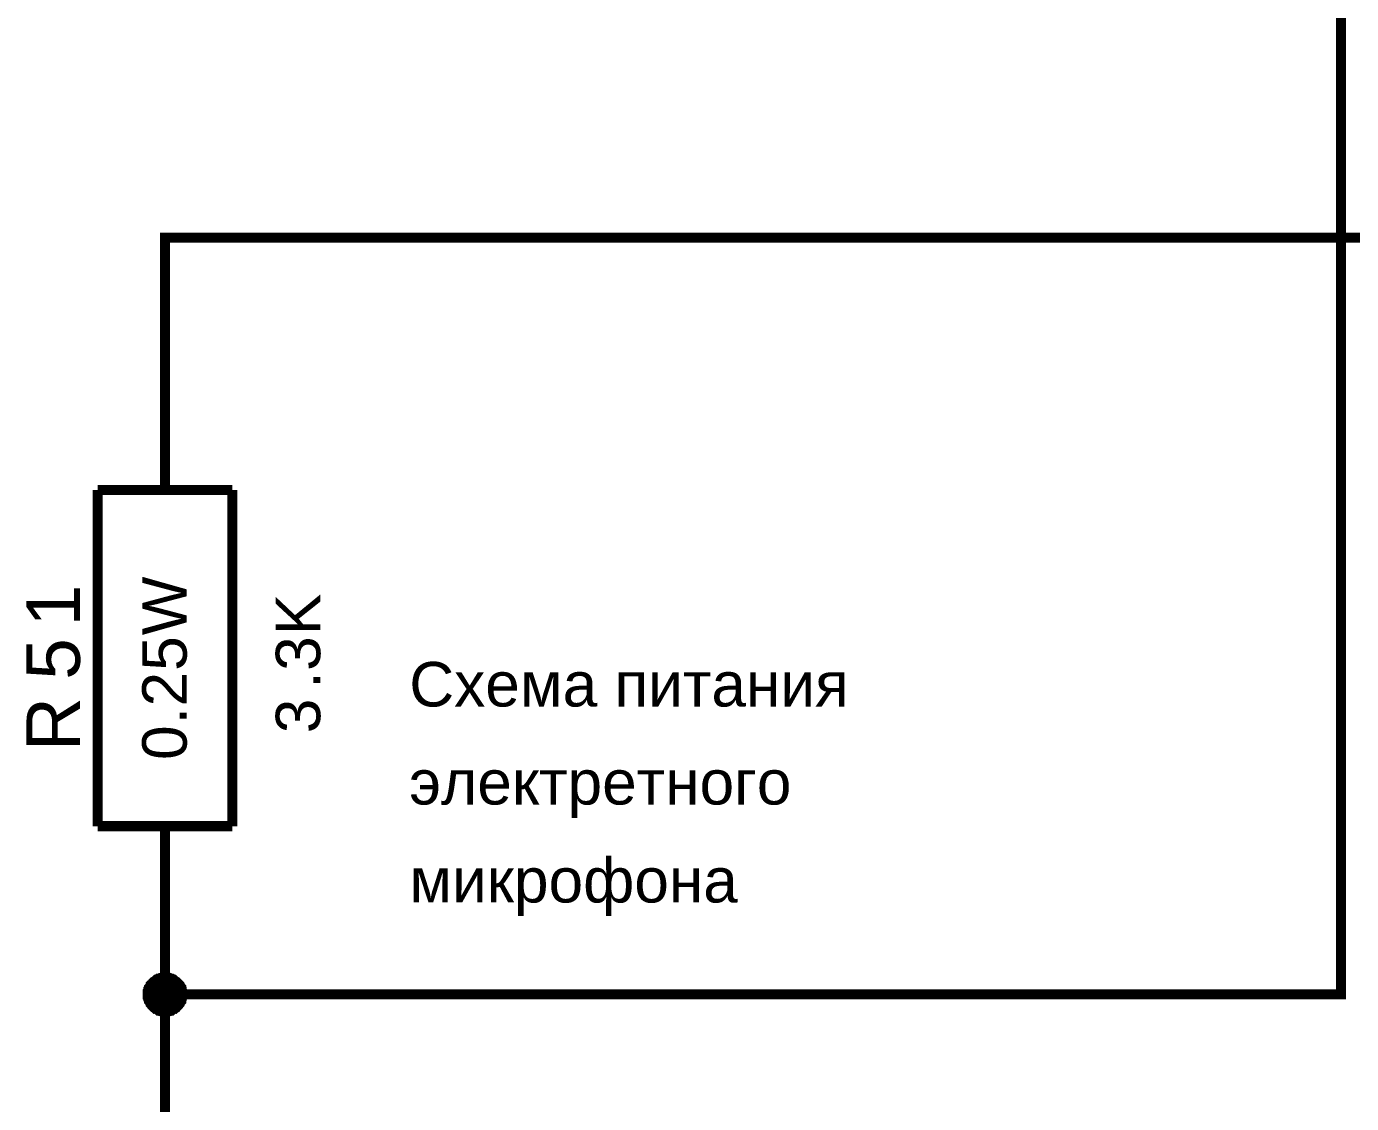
# Model space of a CAD drawing. Header units: millimetres. Extents: x -2024 to 917, y -725 to 13.
# Drawn here: x -2015.49 to -1976.07, y -217.41 to -185.37 of the extents above; entities that cross this region are included whole.
import ezdxf

# ---------------------------------------------------------------- set-up
doc = ezdxf.new("R2010")
doc.units = ezdxf.units.MM
doc.styles.get("Standard").update_dxf_attribs({"font": 'arial.ttf'})

msp = doc.modelspace()

# ---------------------------------------------------------------- linework, layer by layer
at = {"color": 7}
for points, const_width in [([(-1976.38, -176.673), (-1976.38, -214.162), (-2011.369, -214.162)], 0.3), ([(-2011.369, -196.659), (-2011.369, -191.659), (-1968.883, -191.659), (-1951.405, -191.659)], 0.3), ([(-2011.369, -199.16), (-2011.369, -196.659)], 0.3), ([(-2013.372, -199.16), (-2009.367, -199.16)], 0.3), ([(-2013.372, -209.161), (-2013.372, -199.16)], 0.3), ([(-2009.367, -209.161), (-2009.367, -199.16)], 0.3), ([(-2013.372, -209.161), (-2009.367, -209.161)], 0.3), ([(-2011.369, -209.161), (-2011.369, -211.662)], 0.3), ([(-2011.369, -211.662), (-2011.369, -214.162), (-2011.369, -227.923)], 0.3), ([(-2011.882, -214.162), (-2011.882, -214.129), (-2011.882, -214.113), (-2011.882, -214.079), (-2011.866, -214.063), (-2011.866, -214.03), (-2011.866, -214.013), (-2011.849, -213.997), (-2011.849, -213.963), (-2011.833, -213.947), (-2011.816, -213.93), (-2011.8, -213.897), (-2011.8, -213.881), (-2011.783, -213.864), (-2011.766, -213.848), (-2011.75, -213.831), (-2011.733, -213.814), (-2011.717, -213.798), (-2011.7, -213.781), (-2011.667, -213.765), (-2011.651, -213.748), (-2011.634, -213.732), (-2011.617, -213.732), (-2011.584, -213.715), (-2011.568, -213.699), (-2011.551, -213.699), (-2011.518, -213.682), (-2011.502, -213.682), (-2011.468, -213.682), (-2011.452, -213.665), (-2011.419, -213.665), (-2011.402, -213.665), (-2011.369, -213.665)], 0.3), ([(-2011.882, -214.162), (-2011.882, -214.129), (-2011.882, -214.113), (-2011.882, -214.079), (-2011.866, -214.063), (-2011.866, -214.03), (-2011.866, -214.013), (-2011.849, -213.997), (-2011.849, -213.963), (-2011.833, -213.947), (-2011.816, -213.93), (-2011.8, -213.897), (-2011.8, -213.881), (-2011.783, -213.864), (-2011.766, -213.848), (-2011.75, -213.831), (-2011.733, -213.814), (-2011.717, -213.798), (-2011.7, -213.781), (-2011.667, -213.765), (-2011.651, -213.748), (-2011.634, -213.732), (-2011.617, -213.732), (-2011.584, -213.715), (-2011.568, -213.699), (-2011.551, -213.699), (-2011.518, -213.682), (-2011.502, -213.682), (-2011.468, -213.682), (-2011.452, -213.665), (-2011.419, -213.665), (-2011.402, -213.665), (-2011.369, -213.665)], 0.3), ([(-2011.882, -214.162), (-2011.882, -214.129), (-2011.882, -214.113), (-2011.882, -214.079), (-2011.866, -214.063), (-2011.866, -214.03), (-2011.866, -214.013), (-2011.849, -213.997), (-2011.849, -213.963), (-2011.833, -213.947), (-2011.816, -213.93), (-2011.8, -213.897), (-2011.8, -213.881), (-2011.783, -213.864), (-2011.766, -213.848), (-2011.75, -213.831), (-2011.733, -213.814), (-2011.717, -213.798), (-2011.7, -213.781), (-2011.667, -213.765), (-2011.651, -213.748), (-2011.634, -213.732), (-2011.617, -213.732), (-2011.584, -213.715), (-2011.568, -213.699), (-2011.551, -213.699), (-2011.518, -213.682), (-2011.502, -213.682), (-2011.468, -213.682), (-2011.452, -213.665), (-2011.419, -213.665), (-2011.402, -213.665), (-2011.369, -213.665)], 0.3), ([(-2011.882, -214.162), (-2011.882, -214.129), (-2011.882, -214.113), (-2011.882, -214.079), (-2011.866, -214.063), (-2011.866, -214.03), (-2011.866, -214.013), (-2011.849, -213.997), (-2011.849, -213.963), (-2011.833, -213.947), (-2011.816, -213.93), (-2011.8, -213.897), (-2011.8, -213.881), (-2011.783, -213.864), (-2011.766, -213.848), (-2011.75, -213.831), (-2011.733, -213.814), (-2011.717, -213.798), (-2011.7, -213.781), (-2011.667, -213.765), (-2011.651, -213.748), (-2011.634, -213.732), (-2011.617, -213.732), (-2011.584, -213.715), (-2011.568, -213.699), (-2011.551, -213.699), (-2011.518, -213.682), (-2011.502, -213.682), (-2011.468, -213.682), (-2011.452, -213.665), (-2011.419, -213.665), (-2011.402, -213.665), (-2011.369, -213.665)], 0.3), ([(-2011.882, -214.162), (-2011.882, -214.129), (-2011.882, -214.113), (-2011.882, -214.079), (-2011.866, -214.063), (-2011.866, -214.03), (-2011.866, -214.013), (-2011.849, -213.997), (-2011.849, -213.963), (-2011.833, -213.947), (-2011.816, -213.93), (-2011.8, -213.897), (-2011.8, -213.881), (-2011.783, -213.864), (-2011.766, -213.848), (-2011.75, -213.831), (-2011.733, -213.814), (-2011.717, -213.798), (-2011.7, -213.781), (-2011.667, -213.765), (-2011.651, -213.748), (-2011.634, -213.732), (-2011.617, -213.732), (-2011.584, -213.715), (-2011.568, -213.699), (-2011.551, -213.699), (-2011.518, -213.682), (-2011.502, -213.682), (-2011.468, -213.682), (-2011.452, -213.665), (-2011.419, -213.665), (-2011.402, -213.665), (-2011.369, -213.665)], 0.0991), ([(-2011.882, -214.162), (-2011.882, -214.129), (-2011.882, -214.113), (-2011.882, -214.079), (-2011.866, -214.063), (-2011.866, -214.03), (-2011.866, -214.013), (-2011.849, -213.997), (-2011.849, -213.963), (-2011.833, -213.947), (-2011.816, -213.93), (-2011.8, -213.897), (-2011.8, -213.881), (-2011.783, -213.864), (-2011.766, -213.848), (-2011.75, -213.831), (-2011.733, -213.814), (-2011.717, -213.798), (-2011.7, -213.781), (-2011.667, -213.765), (-2011.651, -213.748), (-2011.634, -213.732), (-2011.617, -213.732), (-2011.584, -213.715), (-2011.568, -213.699), (-2011.551, -213.699), (-2011.518, -213.682), (-2011.502, -213.682), (-2011.468, -213.682), (-2011.452, -213.665), (-2011.419, -213.665), (-2011.402, -213.665), (-2011.369, -213.665)], 0.0991), ([(-2011.882, -214.162), (-2011.882, -214.129), (-2011.882, -214.113), (-2011.882, -214.079), (-2011.866, -214.063), (-2011.866, -214.03), (-2011.866, -214.013), (-2011.849, -213.997), (-2011.849, -213.963), (-2011.833, -213.947), (-2011.816, -213.93), (-2011.8, -213.897), (-2011.8, -213.881), (-2011.783, -213.864), (-2011.766, -213.848), (-2011.75, -213.831), (-2011.733, -213.814), (-2011.717, -213.798), (-2011.7, -213.781), (-2011.667, -213.765), (-2011.651, -213.748), (-2011.634, -213.732), (-2011.617, -213.732), (-2011.584, -213.715), (-2011.568, -213.699), (-2011.551, -213.699), (-2011.518, -213.682), (-2011.502, -213.682), (-2011.468, -213.682), (-2011.452, -213.665), (-2011.419, -213.665), (-2011.402, -213.665), (-2011.369, -213.665)], 0.0991), ([(-2011.882, -214.162), (-2011.882, -214.129), (-2011.882, -214.113), (-2011.882, -214.079), (-2011.866, -214.063), (-2011.866, -214.03), (-2011.866, -214.013), (-2011.849, -213.997), (-2011.849, -213.963), (-2011.833, -213.947), (-2011.816, -213.93), (-2011.8, -213.897), (-2011.8, -213.881), (-2011.783, -213.864), (-2011.766, -213.848), (-2011.75, -213.831), (-2011.733, -213.814), (-2011.717, -213.798), (-2011.7, -213.781), (-2011.667, -213.765), (-2011.651, -213.748), (-2011.634, -213.732), (-2011.617, -213.732), (-2011.584, -213.715), (-2011.568, -213.699), (-2011.551, -213.699), (-2011.518, -213.682), (-2011.502, -213.682), (-2011.468, -213.682), (-2011.452, -213.665), (-2011.419, -213.665), (-2011.402, -213.665), (-2011.369, -213.665)], 0.0991), ([(-2011.369, -213.665), (-2011.369, -213.665)], 0.3), ([(-2011.369, -213.665), (-2011.336, -213.665), (-2011.32, -213.665), (-2011.286, -213.665), (-2011.27, -213.682), (-2011.237, -213.682), (-2011.22, -213.682), (-2011.187, -213.699), (-2011.171, -213.699), (-2011.154, -213.715), (-2011.121, -213.732), (-2011.104, -213.732), (-2011.088, -213.748), (-2011.071, -213.765), (-2011.038, -213.781), (-2011.022, -213.798), (-2011.005, -213.814), (-2010.989, -213.831), (-2010.972, -213.848), (-2010.955, -213.864), (-2010.939, -213.881), (-2010.939, -213.897), (-2010.922, -213.93), (-2010.906, -213.947), (-2010.889, -213.963), (-2010.889, -213.997), (-2010.873, -214.013), (-2010.873, -214.03), (-2010.873, -214.063), (-2010.856, -214.079), (-2010.856, -214.113), (-2010.856, -214.129), (-2010.856, -214.162)], 0.3), ([(-2011.369, -213.665), (-2011.369, -213.665)], 0.3), ([(-2011.369, -213.665), (-2011.336, -213.665), (-2011.32, -213.665), (-2011.286, -213.665), (-2011.27, -213.682), (-2011.237, -213.682), (-2011.22, -213.682), (-2011.187, -213.699), (-2011.171, -213.699), (-2011.154, -213.715), (-2011.121, -213.732), (-2011.104, -213.732), (-2011.088, -213.748), (-2011.071, -213.765), (-2011.038, -213.781), (-2011.022, -213.798), (-2011.005, -213.814), (-2010.989, -213.831), (-2010.972, -213.848), (-2010.955, -213.864), (-2010.939, -213.881), (-2010.939, -213.897), (-2010.922, -213.93), (-2010.906, -213.947), (-2010.889, -213.963), (-2010.889, -213.997), (-2010.873, -214.013), (-2010.873, -214.03), (-2010.873, -214.063), (-2010.856, -214.079), (-2010.856, -214.113), (-2010.856, -214.129), (-2010.856, -214.162)], 0.3), ([(-2011.369, -213.665), (-2011.369, -213.665)], 0.3), ([(-2011.369, -213.665), (-2011.336, -213.665), (-2011.32, -213.665), (-2011.286, -213.665), (-2011.27, -213.682), (-2011.237, -213.682), (-2011.22, -213.682), (-2011.187, -213.699), (-2011.171, -213.699), (-2011.154, -213.715), (-2011.121, -213.732), (-2011.104, -213.732), (-2011.088, -213.748), (-2011.071, -213.765), (-2011.038, -213.781), (-2011.022, -213.798), (-2011.005, -213.814), (-2010.989, -213.831), (-2010.972, -213.848), (-2010.955, -213.864), (-2010.939, -213.881), (-2010.939, -213.897), (-2010.922, -213.93), (-2010.906, -213.947), (-2010.889, -213.963), (-2010.889, -213.997), (-2010.873, -214.013), (-2010.873, -214.03), (-2010.873, -214.063), (-2010.856, -214.079), (-2010.856, -214.113), (-2010.856, -214.129), (-2010.856, -214.162)], 0.3), ([(-2011.369, -213.665), (-2011.369, -213.665)], 0.3), ([(-2011.369, -213.665), (-2011.336, -213.665), (-2011.32, -213.665), (-2011.286, -213.665), (-2011.27, -213.682), (-2011.237, -213.682), (-2011.22, -213.682), (-2011.187, -213.699), (-2011.171, -213.699), (-2011.154, -213.715), (-2011.121, -213.732), (-2011.104, -213.732), (-2011.088, -213.748), (-2011.071, -213.765), (-2011.038, -213.781), (-2011.022, -213.798), (-2011.005, -213.814), (-2010.989, -213.831), (-2010.972, -213.848), (-2010.955, -213.864), (-2010.939, -213.881), (-2010.939, -213.897), (-2010.922, -213.93), (-2010.906, -213.947), (-2010.889, -213.963), (-2010.889, -213.997), (-2010.873, -214.013), (-2010.873, -214.03), (-2010.873, -214.063), (-2010.856, -214.079), (-2010.856, -214.113), (-2010.856, -214.129), (-2010.856, -214.162)], 0.3), ([(-2011.369, -213.665), (-2011.369, -213.665)], 0.0991), ([(-2011.369, -213.665), (-2011.336, -213.665), (-2011.32, -213.665), (-2011.286, -213.665), (-2011.27, -213.682), (-2011.237, -213.682), (-2011.22, -213.682), (-2011.187, -213.699), (-2011.171, -213.699), (-2011.154, -213.715), (-2011.121, -213.732), (-2011.104, -213.732), (-2011.088, -213.748), (-2011.071, -213.765), (-2011.038, -213.781), (-2011.022, -213.798), (-2011.005, -213.814), (-2010.989, -213.831), (-2010.972, -213.848), (-2010.955, -213.864), (-2010.939, -213.881), (-2010.939, -213.897), (-2010.922, -213.93), (-2010.906, -213.947), (-2010.889, -213.963), (-2010.889, -213.997), (-2010.873, -214.013), (-2010.873, -214.03), (-2010.873, -214.063), (-2010.856, -214.079), (-2010.856, -214.113), (-2010.856, -214.129), (-2010.856, -214.162)], 0.0991), ([(-2011.369, -213.665), (-2011.369, -213.665)], 0.0991), ([(-2011.369, -213.665), (-2011.336, -213.665), (-2011.32, -213.665), (-2011.286, -213.665), (-2011.27, -213.682), (-2011.237, -213.682), (-2011.22, -213.682), (-2011.187, -213.699), (-2011.171, -213.699), (-2011.154, -213.715), (-2011.121, -213.732), (-2011.104, -213.732), (-2011.088, -213.748), (-2011.071, -213.765), (-2011.038, -213.781), (-2011.022, -213.798), (-2011.005, -213.814), (-2010.989, -213.831), (-2010.972, -213.848), (-2010.955, -213.864), (-2010.939, -213.881), (-2010.939, -213.897), (-2010.922, -213.93), (-2010.906, -213.947), (-2010.889, -213.963), (-2010.889, -213.997), (-2010.873, -214.013), (-2010.873, -214.03), (-2010.873, -214.063), (-2010.856, -214.079), (-2010.856, -214.113), (-2010.856, -214.129), (-2010.856, -214.162)], 0.0991), ([(-2011.369, -213.665), (-2011.369, -213.665)], 0.0991), ([(-2011.369, -213.665), (-2011.336, -213.665), (-2011.32, -213.665), (-2011.286, -213.665), (-2011.27, -213.682), (-2011.237, -213.682), (-2011.22, -213.682), (-2011.187, -213.699), (-2011.171, -213.699), (-2011.154, -213.715), (-2011.121, -213.732), (-2011.104, -213.732), (-2011.088, -213.748), (-2011.071, -213.765), (-2011.038, -213.781), (-2011.022, -213.798), (-2011.005, -213.814), (-2010.989, -213.831), (-2010.972, -213.848), (-2010.955, -213.864), (-2010.939, -213.881), (-2010.939, -213.897), (-2010.922, -213.93), (-2010.906, -213.947), (-2010.889, -213.963), (-2010.889, -213.997), (-2010.873, -214.013), (-2010.873, -214.03), (-2010.873, -214.063), (-2010.856, -214.079), (-2010.856, -214.113), (-2010.856, -214.129), (-2010.856, -214.162)], 0.0991), ([(-2011.369, -213.665), (-2011.369, -213.665)], 0.0991), ([(-2011.369, -213.665), (-2011.336, -213.665), (-2011.32, -213.665), (-2011.286, -213.665), (-2011.27, -213.682), (-2011.237, -213.682), (-2011.22, -213.682), (-2011.187, -213.699), (-2011.171, -213.699), (-2011.154, -213.715), (-2011.121, -213.732), (-2011.104, -213.732), (-2011.088, -213.748), (-2011.071, -213.765), (-2011.038, -213.781), (-2011.022, -213.798), (-2011.005, -213.814), (-2010.989, -213.831), (-2010.972, -213.848), (-2010.955, -213.864), (-2010.939, -213.881), (-2010.939, -213.897), (-2010.922, -213.93), (-2010.906, -213.947), (-2010.889, -213.963), (-2010.889, -213.997), (-2010.873, -214.013), (-2010.873, -214.03), (-2010.873, -214.063), (-2010.856, -214.079), (-2010.856, -214.113), (-2010.856, -214.129), (-2010.856, -214.162)], 0.0991), ([(-2011.369, -214.676), (-2011.402, -214.676), (-2011.419, -214.676), (-2011.452, -214.676), (-2011.468, -214.659), (-2011.502, -214.659), (-2011.518, -214.659), (-2011.551, -214.642), (-2011.568, -214.642), (-2011.584, -214.626), (-2011.617, -214.609), (-2011.634, -214.593), (-2011.651, -214.593), (-2011.667, -214.576), (-2011.7, -214.56), (-2011.717, -214.543), (-2011.733, -214.526), (-2011.75, -214.51), (-2011.766, -214.493), (-2011.783, -214.46), (-2011.8, -214.444), (-2011.8, -214.427), (-2011.816, -214.411), (-2011.833, -214.377), (-2011.849, -214.361), (-2011.849, -214.344), (-2011.866, -214.311), (-2011.866, -214.295), (-2011.866, -214.262), (-2011.882, -214.245), (-2011.882, -214.212), (-2011.882, -214.195), (-2011.882, -214.162)], 0.3), ([(-2011.882, -214.162), (-2011.882, -214.162)], 0.3), ([(-2011.369, -214.676), (-2011.402, -214.676), (-2011.419, -214.676), (-2011.452, -214.676), (-2011.468, -214.659), (-2011.502, -214.659), (-2011.518, -214.659), (-2011.551, -214.642), (-2011.568, -214.642), (-2011.584, -214.626), (-2011.617, -214.609), (-2011.634, -214.593), (-2011.651, -214.593), (-2011.667, -214.576), (-2011.7, -214.56), (-2011.717, -214.543), (-2011.733, -214.526), (-2011.75, -214.51), (-2011.766, -214.493), (-2011.783, -214.46), (-2011.8, -214.444), (-2011.8, -214.427), (-2011.816, -214.411), (-2011.833, -214.377), (-2011.849, -214.361), (-2011.849, -214.344), (-2011.866, -214.311), (-2011.866, -214.295), (-2011.866, -214.262), (-2011.882, -214.245), (-2011.882, -214.212), (-2011.882, -214.195), (-2011.882, -214.162)], 0.3), ([(-2011.882, -214.162), (-2011.882, -214.162)], 0.3), ([(-2011.369, -214.676), (-2011.402, -214.676), (-2011.419, -214.676), (-2011.452, -214.676), (-2011.468, -214.659), (-2011.502, -214.659), (-2011.518, -214.659), (-2011.551, -214.642), (-2011.568, -214.642), (-2011.584, -214.626), (-2011.617, -214.609), (-2011.634, -214.593), (-2011.651, -214.593), (-2011.667, -214.576), (-2011.7, -214.56), (-2011.717, -214.543), (-2011.733, -214.526), (-2011.75, -214.51), (-2011.766, -214.493), (-2011.783, -214.46), (-2011.8, -214.444), (-2011.8, -214.427), (-2011.816, -214.411), (-2011.833, -214.377), (-2011.849, -214.361), (-2011.849, -214.344), (-2011.866, -214.311), (-2011.866, -214.295), (-2011.866, -214.262), (-2011.882, -214.245), (-2011.882, -214.212), (-2011.882, -214.195), (-2011.882, -214.162)], 0.3), ([(-2011.882, -214.162), (-2011.882, -214.162)], 0.3), ([(-2011.369, -214.676), (-2011.402, -214.676), (-2011.419, -214.676), (-2011.452, -214.676), (-2011.468, -214.659), (-2011.502, -214.659), (-2011.518, -214.659), (-2011.551, -214.642), (-2011.568, -214.642), (-2011.584, -214.626), (-2011.617, -214.609), (-2011.634, -214.593), (-2011.651, -214.593), (-2011.667, -214.576), (-2011.7, -214.56), (-2011.717, -214.543), (-2011.733, -214.526), (-2011.75, -214.51), (-2011.766, -214.493), (-2011.783, -214.46), (-2011.8, -214.444), (-2011.8, -214.427), (-2011.816, -214.411), (-2011.833, -214.377), (-2011.849, -214.361), (-2011.849, -214.344), (-2011.866, -214.311), (-2011.866, -214.295), (-2011.866, -214.262), (-2011.882, -214.245), (-2011.882, -214.212), (-2011.882, -214.195), (-2011.882, -214.162)], 0.3), ([(-2011.882, -214.162), (-2011.882, -214.162)], 0.3), ([(-2010.856, -214.162), (-2010.856, -214.195), (-2010.856, -214.212), (-2010.856, -214.245), (-2010.873, -214.262), (-2010.873, -214.295), (-2010.873, -214.311), (-2010.889, -214.344), (-2010.889, -214.361), (-2010.906, -214.377), (-2010.922, -214.411), (-2010.939, -214.427), (-2010.939, -214.444), (-2010.955, -214.46), (-2010.972, -214.493), (-2010.989, -214.51), (-2011.005, -214.526), (-2011.022, -214.543), (-2011.038, -214.56), (-2011.071, -214.576), (-2011.088, -214.593), (-2011.104, -214.593), (-2011.121, -214.609), (-2011.154, -214.626), (-2011.171, -214.642), (-2011.187, -214.642), (-2011.22, -214.659), (-2011.237, -214.659), (-2011.27, -214.659), (-2011.286, -214.676), (-2011.32, -214.676), (-2011.336, -214.676), (-2011.369, -214.676)], 0.3), ([(-2010.856, -214.162), (-2010.856, -214.195), (-2010.856, -214.212), (-2010.856, -214.245), (-2010.873, -214.262), (-2010.873, -214.295), (-2010.873, -214.311), (-2010.889, -214.344), (-2010.889, -214.361), (-2010.906, -214.377), (-2010.922, -214.411), (-2010.939, -214.427), (-2010.939, -214.444), (-2010.955, -214.46), (-2010.972, -214.493), (-2010.989, -214.51), (-2011.005, -214.526), (-2011.022, -214.543), (-2011.038, -214.56), (-2011.071, -214.576), (-2011.088, -214.593), (-2011.104, -214.593), (-2011.121, -214.609), (-2011.154, -214.626), (-2011.171, -214.642), (-2011.187, -214.642), (-2011.22, -214.659), (-2011.237, -214.659), (-2011.27, -214.659), (-2011.286, -214.676), (-2011.32, -214.676), (-2011.336, -214.676), (-2011.369, -214.676)], 0.3), ([(-2010.856, -214.162), (-2010.856, -214.195), (-2010.856, -214.212), (-2010.856, -214.245), (-2010.873, -214.262), (-2010.873, -214.295), (-2010.873, -214.311), (-2010.889, -214.344), (-2010.889, -214.361), (-2010.906, -214.377), (-2010.922, -214.411), (-2010.939, -214.427), (-2010.939, -214.444), (-2010.955, -214.46), (-2010.972, -214.493), (-2010.989, -214.51), (-2011.005, -214.526), (-2011.022, -214.543), (-2011.038, -214.56), (-2011.071, -214.576), (-2011.088, -214.593), (-2011.104, -214.593), (-2011.121, -214.609), (-2011.154, -214.626), (-2011.171, -214.642), (-2011.187, -214.642), (-2011.22, -214.659), (-2011.237, -214.659), (-2011.27, -214.659), (-2011.286, -214.676), (-2011.32, -214.676), (-2011.336, -214.676), (-2011.369, -214.676)], 0.3), ([(-2010.856, -214.162), (-2010.856, -214.195), (-2010.856, -214.212), (-2010.856, -214.245), (-2010.873, -214.262), (-2010.873, -214.295), (-2010.873, -214.311), (-2010.889, -214.344), (-2010.889, -214.361), (-2010.906, -214.377), (-2010.922, -214.411), (-2010.939, -214.427), (-2010.939, -214.444), (-2010.955, -214.46), (-2010.972, -214.493), (-2010.989, -214.51), (-2011.005, -214.526), (-2011.022, -214.543), (-2011.038, -214.56), (-2011.071, -214.576), (-2011.088, -214.593), (-2011.104, -214.593), (-2011.121, -214.609), (-2011.154, -214.626), (-2011.171, -214.642), (-2011.187, -214.642), (-2011.22, -214.659), (-2011.237, -214.659), (-2011.27, -214.659), (-2011.286, -214.676), (-2011.32, -214.676), (-2011.336, -214.676), (-2011.369, -214.676)], 0.3), ([(-2010.856, -214.162), (-2010.856, -214.162), (-2010.856, -214.162), (-2010.856, -214.162), (-2010.856, -214.162), (-2010.856, -214.162), (-2010.856, -214.162), (-2010.856, -214.162), (-2010.856, -214.162), (-2010.856, -214.162), (-2010.856, -214.162), (-2010.856, -214.162), (-2010.856, -214.162), (-2010.856, -214.162), (-2010.856, -214.162), (-2010.856, -214.162), (-2010.856, -214.162), (-2010.856, -214.162), (-2010.856, -214.162), (-2010.856, -214.162), (-2010.856, -214.162), (-2010.856, -214.162), (-2010.856, -214.162), (-2010.856, -214.162), (-2010.856, -214.162), (-2010.856, -214.162), (-2010.856, -214.162), (-2010.856, -214.162), (-2010.856, -214.162), (-2010.856, -214.162), (-2010.856, -214.162), (-2010.856, -214.162), (-2010.856, -214.162)], 0.3), ([(-2010.856, -214.162), (-2010.856, -214.162)], 0.3), ([(-2010.856, -214.162), (-2010.856, -214.162), (-2010.856, -214.162), (-2010.856, -214.162), (-2010.856, -214.162), (-2010.856, -214.162), (-2010.856, -214.162), (-2010.856, -214.162), (-2010.856, -214.162), (-2010.856, -214.162), (-2010.856, -214.162), (-2010.856, -214.162), (-2010.856, -214.162), (-2010.856, -214.162), (-2010.856, -214.162), (-2010.856, -214.162), (-2010.856, -214.162), (-2010.856, -214.162), (-2010.856, -214.162), (-2010.856, -214.162), (-2010.856, -214.162), (-2010.856, -214.162), (-2010.856, -214.162), (-2010.856, -214.162), (-2010.856, -214.162), (-2010.856, -214.162), (-2010.856, -214.162), (-2010.856, -214.162), (-2010.856, -214.162), (-2010.856, -214.162), (-2010.856, -214.162), (-2010.856, -214.162), (-2010.856, -214.162)], 0.3), ([(-2010.856, -214.162), (-2010.856, -214.162)], 0.3), ([(-2010.856, -214.162), (-2010.856, -214.162), (-2010.856, -214.162), (-2010.856, -214.162), (-2010.856, -214.162), (-2010.856, -214.162), (-2010.856, -214.162), (-2010.856, -214.162), (-2010.856, -214.162), (-2010.856, -214.162), (-2010.856, -214.162), (-2010.856, -214.162), (-2010.856, -214.162), (-2010.856, -214.162), (-2010.856, -214.162), (-2010.856, -214.162), (-2010.856, -214.162), (-2010.856, -214.162), (-2010.856, -214.162), (-2010.856, -214.162), (-2010.856, -214.162), (-2010.856, -214.162), (-2010.856, -214.162), (-2010.856, -214.162), (-2010.856, -214.162), (-2010.856, -214.162), (-2010.856, -214.162), (-2010.856, -214.162), (-2010.856, -214.162), (-2010.856, -214.162), (-2010.856, -214.162), (-2010.856, -214.162), (-2010.856, -214.162)], 0.3), ([(-2010.856, -214.162), (-2010.856, -214.162)], 0.3), ([(-2010.856, -214.162), (-2010.856, -214.162), (-2010.856, -214.162), (-2010.856, -214.162), (-2010.856, -214.162), (-2010.856, -214.162), (-2010.856, -214.162), (-2010.856, -214.162), (-2010.856, -214.162), (-2010.856, -214.162), (-2010.856, -214.162), (-2010.856, -214.162), (-2010.856, -214.162), (-2010.856, -214.162), (-2010.856, -214.162), (-2010.856, -214.162), (-2010.856, -214.162), (-2010.856, -214.162), (-2010.856, -214.162), (-2010.856, -214.162), (-2010.856, -214.162), (-2010.856, -214.162), (-2010.856, -214.162), (-2010.856, -214.162), (-2010.856, -214.162), (-2010.856, -214.162), (-2010.856, -214.162), (-2010.856, -214.162), (-2010.856, -214.162), (-2010.856, -214.162), (-2010.856, -214.162), (-2010.856, -214.162), (-2010.856, -214.162)], 0.3), ([(-2010.856, -214.162), (-2010.856, -214.162)], 0.3), ([(-2011.369, -214.676), (-2011.402, -214.676), (-2011.419, -214.676), (-2011.452, -214.676), (-2011.468, -214.659), (-2011.502, -214.659), (-2011.518, -214.659), (-2011.551, -214.642), (-2011.568, -214.642), (-2011.584, -214.626), (-2011.617, -214.609), (-2011.634, -214.593), (-2011.651, -214.593), (-2011.667, -214.576), (-2011.7, -214.56), (-2011.717, -214.543), (-2011.733, -214.526), (-2011.75, -214.51), (-2011.766, -214.493), (-2011.783, -214.46), (-2011.8, -214.444), (-2011.8, -214.427), (-2011.816, -214.411), (-2011.833, -214.377), (-2011.849, -214.361), (-2011.849, -214.344), (-2011.866, -214.311), (-2011.866, -214.295), (-2011.866, -214.262), (-2011.882, -214.245), (-2011.882, -214.212), (-2011.882, -214.195), (-2011.882, -214.162)], 0.0991), ([(-2011.882, -214.162), (-2011.882, -214.162)], 0.0991), ([(-2011.369, -214.676), (-2011.402, -214.676), (-2011.419, -214.676), (-2011.452, -214.676), (-2011.468, -214.659), (-2011.502, -214.659), (-2011.518, -214.659), (-2011.551, -214.642), (-2011.568, -214.642), (-2011.584, -214.626), (-2011.617, -214.609), (-2011.634, -214.593), (-2011.651, -214.593), (-2011.667, -214.576), (-2011.7, -214.56), (-2011.717, -214.543), (-2011.733, -214.526), (-2011.75, -214.51), (-2011.766, -214.493), (-2011.783, -214.46), (-2011.8, -214.444), (-2011.8, -214.427), (-2011.816, -214.411), (-2011.833, -214.377), (-2011.849, -214.361), (-2011.849, -214.344), (-2011.866, -214.311), (-2011.866, -214.295), (-2011.866, -214.262), (-2011.882, -214.245), (-2011.882, -214.212), (-2011.882, -214.195), (-2011.882, -214.162)], 0.0991), ([(-2011.882, -214.162), (-2011.882, -214.162)], 0.0991), ([(-2011.369, -214.676), (-2011.402, -214.676), (-2011.419, -214.676), (-2011.452, -214.676), (-2011.468, -214.659), (-2011.502, -214.659), (-2011.518, -214.659), (-2011.551, -214.642), (-2011.568, -214.642), (-2011.584, -214.626), (-2011.617, -214.609), (-2011.634, -214.593), (-2011.651, -214.593), (-2011.667, -214.576), (-2011.7, -214.56), (-2011.717, -214.543), (-2011.733, -214.526), (-2011.75, -214.51), (-2011.766, -214.493), (-2011.783, -214.46), (-2011.8, -214.444), (-2011.8, -214.427), (-2011.816, -214.411), (-2011.833, -214.377), (-2011.849, -214.361), (-2011.849, -214.344), (-2011.866, -214.311), (-2011.866, -214.295), (-2011.866, -214.262), (-2011.882, -214.245), (-2011.882, -214.212), (-2011.882, -214.195), (-2011.882, -214.162)], 0.0991), ([(-2011.882, -214.162), (-2011.882, -214.162)], 0.0991), ([(-2011.369, -214.676), (-2011.402, -214.676), (-2011.419, -214.676), (-2011.452, -214.676), (-2011.468, -214.659), (-2011.502, -214.659), (-2011.518, -214.659), (-2011.551, -214.642), (-2011.568, -214.642), (-2011.584, -214.626), (-2011.617, -214.609), (-2011.634, -214.593), (-2011.651, -214.593), (-2011.667, -214.576), (-2011.7, -214.56), (-2011.717, -214.543), (-2011.733, -214.526), (-2011.75, -214.51), (-2011.766, -214.493), (-2011.783, -214.46), (-2011.8, -214.444), (-2011.8, -214.427), (-2011.816, -214.411), (-2011.833, -214.377), (-2011.849, -214.361), (-2011.849, -214.344), (-2011.866, -214.311), (-2011.866, -214.295), (-2011.866, -214.262), (-2011.882, -214.245), (-2011.882, -214.212), (-2011.882, -214.195), (-2011.882, -214.162)], 0.0991), ([(-2011.882, -214.162), (-2011.882, -214.162)], 0.0991), ([(-2010.856, -214.162), (-2010.856, -214.195), (-2010.856, -214.212), (-2010.856, -214.245), (-2010.873, -214.262), (-2010.873, -214.295), (-2010.873, -214.311), (-2010.889, -214.344), (-2010.889, -214.361), (-2010.906, -214.377), (-2010.922, -214.411), (-2010.939, -214.427), (-2010.939, -214.444), (-2010.955, -214.46), (-2010.972, -214.493), (-2010.989, -214.51), (-2011.005, -214.526), (-2011.022, -214.543), (-2011.038, -214.56), (-2011.071, -214.576), (-2011.088, -214.593), (-2011.104, -214.593), (-2011.121, -214.609), (-2011.154, -214.626), (-2011.171, -214.642), (-2011.187, -214.642), (-2011.22, -214.659), (-2011.237, -214.659), (-2011.27, -214.659), (-2011.286, -214.676), (-2011.32, -214.676), (-2011.336, -214.676), (-2011.369, -214.676)], 0.0991), ([(-2010.856, -214.162), (-2010.856, -214.195), (-2010.856, -214.212), (-2010.856, -214.245), (-2010.873, -214.262), (-2010.873, -214.295), (-2010.873, -214.311), (-2010.889, -214.344), (-2010.889, -214.361), (-2010.906, -214.377), (-2010.922, -214.411), (-2010.939, -214.427), (-2010.939, -214.444), (-2010.955, -214.46), (-2010.972, -214.493), (-2010.989, -214.51), (-2011.005, -214.526), (-2011.022, -214.543), (-2011.038, -214.56), (-2011.071, -214.576), (-2011.088, -214.593), (-2011.104, -214.593), (-2011.121, -214.609), (-2011.154, -214.626), (-2011.171, -214.642), (-2011.187, -214.642), (-2011.22, -214.659), (-2011.237, -214.659), (-2011.27, -214.659), (-2011.286, -214.676), (-2011.32, -214.676), (-2011.336, -214.676), (-2011.369, -214.676)], 0.0991), ([(-2010.856, -214.162), (-2010.856, -214.195), (-2010.856, -214.212), (-2010.856, -214.245), (-2010.873, -214.262), (-2010.873, -214.295), (-2010.873, -214.311), (-2010.889, -214.344), (-2010.889, -214.361), (-2010.906, -214.377), (-2010.922, -214.411), (-2010.939, -214.427), (-2010.939, -214.444), (-2010.955, -214.46), (-2010.972, -214.493), (-2010.989, -214.51), (-2011.005, -214.526), (-2011.022, -214.543), (-2011.038, -214.56), (-2011.071, -214.576), (-2011.088, -214.593), (-2011.104, -214.593), (-2011.121, -214.609), (-2011.154, -214.626), (-2011.171, -214.642), (-2011.187, -214.642), (-2011.22, -214.659), (-2011.237, -214.659), (-2011.27, -214.659), (-2011.286, -214.676), (-2011.32, -214.676), (-2011.336, -214.676), (-2011.369, -214.676)], 0.0991), ([(-2010.856, -214.162), (-2010.856, -214.195), (-2010.856, -214.212), (-2010.856, -214.245), (-2010.873, -214.262), (-2010.873, -214.295), (-2010.873, -214.311), (-2010.889, -214.344), (-2010.889, -214.361), (-2010.906, -214.377), (-2010.922, -214.411), (-2010.939, -214.427), (-2010.939, -214.444), (-2010.955, -214.46), (-2010.972, -214.493), (-2010.989, -214.51), (-2011.005, -214.526), (-2011.022, -214.543), (-2011.038, -214.56), (-2011.071, -214.576), (-2011.088, -214.593), (-2011.104, -214.593), (-2011.121, -214.609), (-2011.154, -214.626), (-2011.171, -214.642), (-2011.187, -214.642), (-2011.22, -214.659), (-2011.237, -214.659), (-2011.27, -214.659), (-2011.286, -214.676), (-2011.32, -214.676), (-2011.336, -214.676), (-2011.369, -214.676)], 0.0991), ([(-2010.856, -214.162), (-2010.856, -214.162), (-2010.856, -214.162), (-2010.856, -214.162), (-2010.856, -214.162), (-2010.856, -214.162), (-2010.856, -214.162), (-2010.856, -214.162), (-2010.856, -214.162), (-2010.856, -214.162), (-2010.856, -214.162), (-2010.856, -214.162), (-2010.856, -214.162), (-2010.856, -214.162), (-2010.856, -214.162), (-2010.856, -214.162), (-2010.856, -214.162), (-2010.856, -214.162), (-2010.856, -214.162), (-2010.856, -214.162), (-2010.856, -214.162), (-2010.856, -214.162), (-2010.856, -214.162), (-2010.856, -214.162), (-2010.856, -214.162), (-2010.856, -214.162), (-2010.856, -214.162), (-2010.856, -214.162), (-2010.856, -214.162), (-2010.856, -214.162), (-2010.856, -214.162), (-2010.856, -214.162), (-2010.856, -214.162)], 0.0991), ([(-2010.856, -214.162), (-2010.856, -214.162)], 0.0991), ([(-2010.856, -214.162), (-2010.856, -214.162), (-2010.856, -214.162), (-2010.856, -214.162), (-2010.856, -214.162), (-2010.856, -214.162), (-2010.856, -214.162), (-2010.856, -214.162), (-2010.856, -214.162), (-2010.856, -214.162), (-2010.856, -214.162), (-2010.856, -214.162), (-2010.856, -214.162), (-2010.856, -214.162), (-2010.856, -214.162), (-2010.856, -214.162), (-2010.856, -214.162), (-2010.856, -214.162), (-2010.856, -214.162), (-2010.856, -214.162), (-2010.856, -214.162), (-2010.856, -214.162), (-2010.856, -214.162), (-2010.856, -214.162), (-2010.856, -214.162), (-2010.856, -214.162), (-2010.856, -214.162), (-2010.856, -214.162), (-2010.856, -214.162), (-2010.856, -214.162), (-2010.856, -214.162), (-2010.856, -214.162), (-2010.856, -214.162)], 0.0991), ([(-2010.856, -214.162), (-2010.856, -214.162)], 0.0991), ([(-2010.856, -214.162), (-2010.856, -214.162), (-2010.856, -214.162), (-2010.856, -214.162), (-2010.856, -214.162), (-2010.856, -214.162), (-2010.856, -214.162), (-2010.856, -214.162), (-2010.856, -214.162), (-2010.856, -214.162), (-2010.856, -214.162), (-2010.856, -214.162), (-2010.856, -214.162), (-2010.856, -214.162), (-2010.856, -214.162), (-2010.856, -214.162), (-2010.856, -214.162), (-2010.856, -214.162), (-2010.856, -214.162), (-2010.856, -214.162), (-2010.856, -214.162), (-2010.856, -214.162), (-2010.856, -214.162), (-2010.856, -214.162), (-2010.856, -214.162), (-2010.856, -214.162), (-2010.856, -214.162), (-2010.856, -214.162), (-2010.856, -214.162), (-2010.856, -214.162), (-2010.856, -214.162), (-2010.856, -214.162), (-2010.856, -214.162)], 0.0991), ([(-2010.856, -214.162), (-2010.856, -214.162)], 0.0991), ([(-2010.856, -214.162), (-2010.856, -214.162), (-2010.856, -214.162), (-2010.856, -214.162), (-2010.856, -214.162), (-2010.856, -214.162), (-2010.856, -214.162), (-2010.856, -214.162), (-2010.856, -214.162), (-2010.856, -214.162), (-2010.856, -214.162), (-2010.856, -214.162), (-2010.856, -214.162), (-2010.856, -214.162), (-2010.856, -214.162), (-2010.856, -214.162), (-2010.856, -214.162), (-2010.856, -214.162), (-2010.856, -214.162), (-2010.856, -214.162), (-2010.856, -214.162), (-2010.856, -214.162), (-2010.856, -214.162), (-2010.856, -214.162), (-2010.856, -214.162), (-2010.856, -214.162), (-2010.856, -214.162), (-2010.856, -214.162), (-2010.856, -214.162), (-2010.856, -214.162), (-2010.856, -214.162), (-2010.856, -214.162), (-2010.856, -214.162)], 0.0991), ([(-2010.856, -214.162), (-2010.856, -214.162)], 0.0991)]:
    msp.add_lwpolyline(points, dxfattribs=dict(at, const_width=const_width))
at = {"color": 7, "const_width": 0.508}
msp.add_lwpolyline([(-2011.706, -214.158, 1), (-2011.198, -214.158, 1)], format="xyb", close=True, dxfattribs=at)

# ---------------------------------------------------------------- texts
at = {"color": 7}
for s, height, p in [('W', 1.325, (-2010.724, -203.482)), ('1', 1.59, (-2013.902, -203.217)), ('K', 1.325, (-2006.751, -203.482)), ('5', 1.59, (-2013.902, -204.806)), ('5', 1.325, (-2010.724, -204.541)), ('3', 1.325, (-2006.751, -204.541)), ('2', 1.325, (-2010.724, -205.601)), ('.', 1.325, (-2006.751, -205.071)), ('R', 1.59, (-2013.902, -206.926)), ('3', 1.325, (-2006.751, -206.396)), ('.', 1.325, (-2010.724, -206.131)), ('0', 1.325, (-2010.724, -207.191))]:
    msp.add_text(s, height=height, rotation=90, dxfattribs=at).set_placement(p)
for s, height, p in [('Схема питания ', 1.32471, (-2004.103, -205.601)), ('электретного ', 1.32471, (-2004.103, -208.516)), ('микрофона', 1.3247, (-2004.103, -211.43))]:
    msp.add_text(s, height=height, dxfattribs=at).set_placement(p)

doc.saveas('drawing.dxf')
